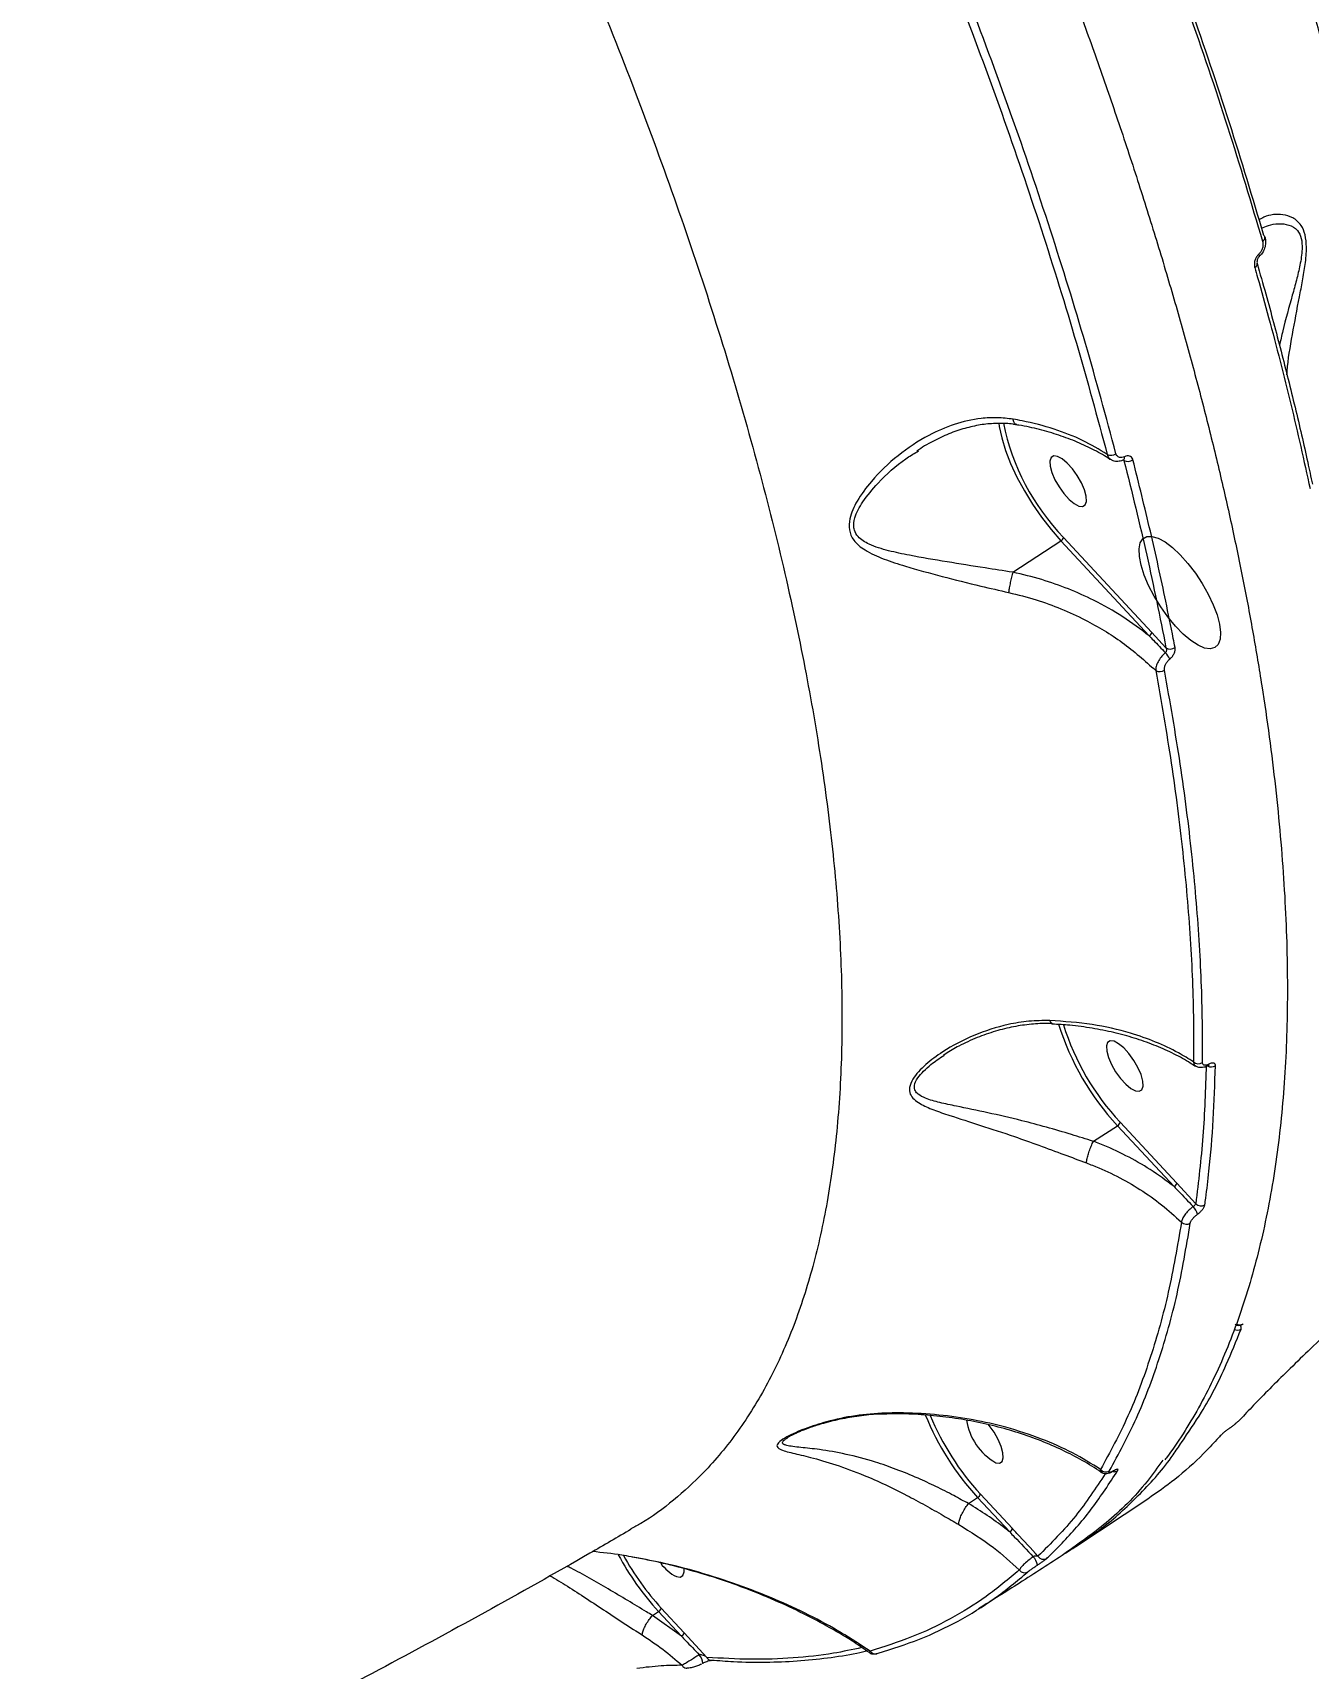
# Model space of a CAD drawing. Header units: millimetres. Extents: x -5517 to 6387, y -5295 to 6147.
# Drawn here: x 2996.7 to 3192, y 1238.2 to 1488.5 of the extents above; entities that cross this region are included whole.
import ezdxf

# ---------------------------------------------------------------- set-up
doc = ezdxf.new("R2010")
doc.units = ezdxf.units.MM
for name, color, linetype in [('DIKOM_ОБЪЕКТ', 7, 'Continuous'), ('DIKOM_РАЗМЕР_ЗОНА', 7, 'Continuous'), ('DIKOM_РАЗМЕР_ОБЪЕКТА', 7, 'Continuous')]:
    doc.layers.add(name, color=color, linetype=linetype)
doc.styles.add('style1', font='arial.ttf', dxfattribs={"width": 0.8})
doc.dimstyles.new('1-50', dxfattribs={"dimtxt": 300, "dimasz": 200, "dimexe": 100, "dimexo": 0, "dimgap": 100, "dimtad": 1, "dimtxsty": 'style1', "dimcen": 200, "dimclrd": 7, "dimclre": 7, "dimclrt": 7, "dimadec": 1, "dimazin": 2, "dimtfac": 1, "dimtmove": 0, "dimatfit": 2, "dimfxl": 0, "dimlwd": 25, "dimlwe": 18, "dimarcsym": 0})

# ---------------------------------------------------------------- blocks, each defined once
blk = doc.blocks.new('*D0')
at = {"layer": 'Defpoints', "color": 0, "transparency": 16777216}
for p in [(3079.07, 4135.26), (-4405.35, -2652.69), (-1397.56, -2652.69)]:
    blk.add_point(p, dxfattribs=at)
at = {"layer": 'DIKOM_РАЗМЕР_ОБЪЕКТА', "color": 7, "lineweight": 18, "transparency": 16777216}
for p, q in [((3079.07, 4135.26), (-4505.35, 4135.26)), ((-1397.56, -2652.69), (-4505.35, -2652.69))]:
    blk.add_line(p, q, dxfattribs=at)
at = {"layer": 'DIKOM_РАЗМЕР_ОБЪЕКТА', "color": 7, "lineweight": 25, "transparency": 16777216}
blk.add_line((-4405.35, 3935.26), (-4405.35, -2452.69), dxfattribs=at)
at = {"layer": 'DIKOM_РАЗМЕР_ОБЪЕКТА', "color": 7, "transparency": 16777216}
for points in [[(-4438.68, 3935.26), (-4372.02, 3935.26), (-4405.35, 4135.26)], [(-4438.68, -2452.69), (-4372.02, -2452.69), (-4405.35, -2652.69)]]:
    blk.add_solid(points, dxfattribs=at)
at = {"layer": 'DIKOM_РАЗМЕР_ОБЪЕКТА', "color": 7, "transparency": 16777216, "insert": (-4658.52, 741.29), "char_height": 300, "attachment_point": 5, "rotation": 90, "style": 'style1'}
blk.add_mtext('6800', dxfattribs=at)
blk = doc.blocks.new('*D2')
at = {"layer": 'Defpoints', "color": 0, "transparency": 16777216}
for p in [(4491.49, 3838.97), (-2445.56, 374.31), (4491.49, -4687.8)]:
    blk.add_point(p, dxfattribs=at)
at = {"layer": 'DIKOM_РАЗМЕР_ОБЪЕКТА', "color": 7, "lineweight": 18, "transparency": 16777216}
for p, q in [((4491.49, 3838.97), (4491.49, -4787.8)), ((-2445.56, 374.31), (-2445.56, -4787.8))]:
    blk.add_line(p, q, dxfattribs=at)
at = {"layer": 'DIKOM_РАЗМЕР_ОБЪЕКТА', "color": 7, "lineweight": 25, "transparency": 16777216}
blk.add_line((-2245.56, -4687.8), (4291.49, -4687.8), dxfattribs=at)
at = {"layer": 'DIKOM_РАЗМЕР_ОБЪЕКТА', "color": 7, "transparency": 16777216}
for points in [[(-2245.56, -4654.47), (-2245.56, -4721.14), (-2445.56, -4687.8)], [(4291.49, -4654.47), (4291.49, -4721.14), (4491.49, -4687.8)]]:
    blk.add_solid(points, dxfattribs=at)
at = {"layer": 'DIKOM_РАЗМЕР_ОБЪЕКТА', "color": 7, "transparency": 16777216, "insert": (1022.97, -4434.63), "char_height": 300, "attachment_point": 5, "style": 'style1'}
blk.add_mtext('6900', dxfattribs=at)
blk = doc.blocks.new('*D3')
at = {"layer": 'Defpoints', "color": 0, "transparency": 16777216}
for p in [(6386.85, 4728.17), (-4131.44, -152.69), (6386.85, -5195.35)]:
    blk.add_point(p, dxfattribs=at)
at = {"layer": 'DIKOM_РАЗМЕР_ЗОНА', "color": 7, "lineweight": 18, "transparency": 16777216}
for p, q in [((6386.85, 4728.17), (6386.85, -5295.35)), ((-4131.44, -152.69), (-4131.44, -5295.35))]:
    blk.add_line(p, q, dxfattribs=at)
at = {"layer": 'DIKOM_РАЗМЕР_ЗОНА', "color": 7, "lineweight": 25, "transparency": 16777216}
blk.add_line((-3931.44, -5195.35), (6186.85, -5195.35), dxfattribs=at)
at = {"layer": 'DIKOM_РАЗМЕР_ЗОНА', "color": 7, "transparency": 16777216}
for points in [[(-3931.44, -5162.02), (-3931.44, -5228.69), (-4131.44, -5195.35)], [(6186.85, -5162.02), (6186.85, -5228.69), (6386.85, -5195.35)]]:
    blk.add_solid(points, dxfattribs=at)
at = {"layer": 'DIKOM_РАЗМЕР_ЗОНА', "color": 7, "transparency": 16777216, "insert": (1127.71, -4942.18), "char_height": 300, "attachment_point": 5, "style": 'style1'}
blk.add_mtext('10500', dxfattribs=at)

msp = doc.modelspace()

# ---------------------------------------------------------------- linework, layer by layer
at = {"layer": 'DIKOM_ОБЪЕКТ', "color": 7, "linetype": 'Continuous', "lineweight": 15}
for p, q in [((3132.093, 1424.337), (3132.327, 1424.484)), ((3163.719, 1423.04), (3163.761, 1423.009)), ((3146.727, 1405.898), (3154.102, 1410.689)), ((3154.102, 1410.689), (3167.621, 1396.158)), ((3168.032, 1396.682), (3154.513, 1411.213)), ((3170.194, 1394.343), (3168.032, 1396.682)), ((3136.159, 1331.943), (3136.408, 1332.119)), ((3176.617, 1330.375), (3176.625, 1330.38)), ((3171.849, 1312.391), (3163.172, 1321.718)), ((3159.082, 1318.803), (3162.761, 1321.194)), ((3162.761, 1321.194), (3171.439, 1311.866)), ((3174.75, 1309.253), (3171.849, 1312.391)), ((3112.175, 1273.379), (3112.312, 1273.467)), ((3139.969, 1263.391), (3141.361, 1264.295)), ((3141.361, 1264.295), (3146.263, 1259.026)), ((3146.674, 1259.55), (3141.771, 1264.82)), ((3167.417, 1264.057), (3156.376, 1256.769)), ((3139.969, 1263.391), (3139.966, 1263.388)), ((3091.571, 1246.263), (3092.482, 1246.855)), ((3092.482, 1246.855), (3096.001, 1243.073)), ((3096.412, 1243.597), (3092.893, 1247.38)), ((3091.571, 1246.263), (3091.568, 1246.261)), ((3096.001, 1243.073), (3091.571, 1246.263)), ((3099.893, 1239.835), (3096.412, 1243.597)), ((3099.267, 1238.901), (3099.207, 1238.905))]:
    msp.add_line(p, q, dxfattribs=at)
at = {"layer": 'DIKOM_ОБЪЕКТ', "color": 7, "linetype": 'Continuous', "lineweight": 15, "flags": 128}
for points in [[(3184.395, 1454.563), (3184.432, 1454.484), (3184.46, 1454.411), (3184.478, 1454.347), (3184.486, 1454.291), (3184.484, 1454.244), (3184.472, 1454.208), (3184.454, 1454.185)], [(3144.604, 1428.707), (3144.674, 1428.2), (3145.046, 1426.447), (3145.63, 1424.545), (3146.413, 1422.535), (3147.379, 1420.46), (3148.507, 1418.366), (3149.771, 1416.298), (3151.146, 1414.3), (3152.6, 1412.417), (3154.102, 1410.689)], [(3156.86, 1416.018), (3157.437, 1415.952), (3157.834, 1416.199), (3158.019, 1416.739), (3157.977, 1417.528), (3157.712, 1418.503), (3157.244, 1419.584), (3156.613, 1420.684), (3155.869, 1421.714), (3155.072, 1422.59), (3154.287, 1423.241), (3153.577, 1423.615), (3153.001, 1423.682), (3152.604, 1423.435), (3152.419, 1422.895), (3152.461, 1422.105), (3152.726, 1421.131), (3153.193, 1420.05), (3153.824, 1418.949), (3154.569, 1417.92), (3155.366, 1417.043), (3156.151, 1416.392), (3156.86, 1416.018)], [(3166.254, 1410.365), (3166.655, 1411.004), (3167.26, 1411.345), (3168.048, 1411.376), (3168.99, 1411.097), (3170.052, 1410.518), (3171.195, 1409.658), (3172.379, 1408.551), (3173.56, 1407.235), (3174.696, 1405.758), (3175.745, 1404.173), (3176.671, 1402.538), (3177.438, 1400.913), (3178.021, 1399.354), (3178.397, 1397.92), (3178.553, 1396.661), (3178.483, 1395.624), (3178.19, 1394.845), (3177.685, 1394.353), (3176.985, 1394.166), (3176.116, 1394.29), (3175.11, 1394.722), (3174.002, 1395.444), (3172.834, 1396.432), (3171.646, 1397.649), (3170.482, 1399.052), (3169.385, 1400.59), (3168.392, 1402.207), (3167.542, 1403.845), (3166.864, 1405.444), (3166.382, 1406.947), (3166.115, 1408.3), (3166.072, 1409.453), (3166.254, 1410.365)], [(3165.519, 1326.523), (3166.096, 1326.457), (3166.493, 1326.703), (3166.678, 1327.243), (3166.636, 1328.033), (3166.37, 1329.008), (3165.903, 1330.089), (3165.272, 1331.189), (3164.527, 1332.219), (3163.731, 1333.095), (3162.945, 1333.746), (3162.236, 1334.12), (3161.659, 1334.187), (3161.263, 1333.94), (3161.078, 1333.4), (3161.119, 1332.61), (3161.385, 1331.636), (3161.852, 1330.554), (3162.483, 1329.454), (3163.228, 1328.425), (3164.025, 1327.548), (3164.81, 1326.897), (3165.519, 1326.523)], [(3182.004, 1290.88), (3181.962, 1290.814), (3181.943, 1290.799)], [(3144.119, 1269.624), (3144.695, 1269.558), (3145.092, 1269.805), (3145.277, 1270.345), (3145.235, 1271.134), (3144.97, 1272.109), (3144.503, 1273.19), (3143.871, 1274.29), (3143.127, 1275.32), (3143.022, 1275.447)], [(3162.069, 1268.295), (3162.101, 1268.317), (3162.145, 1268.361)], [(3095.24, 1252.185), (3095.817, 1252.118), (3096.213, 1252.365), (3096.398, 1252.905), (3096.4, 1253.363)], [(3125.925, 1240.385), (3125.984, 1240.405), (3126.141, 1240.483)], [(3096.75, 1238.169), (3096.777, 1238.167), (3096.812, 1238.166)]]:
    msp.add_lwpolyline(points, dxfattribs=at)
at = {"layer": 'DIKOM_ОБЪЕКТ', "color": 7, "linetype": 'Continuous', "lineweight": 15}
for centre, radius, start, end in [((3184.7, 1457.134), 0.646, 295.13325, 5.95604), ((3184.962, 1457.088), 0.397, 16.61668, 55.24226), ((3183.522, 1453.091), 0.64, 294.79144, 7.44817), ((3179.856, 1435.73), 35.261, 191.48237, 224.05079), ((3161.771, 1425.152), 1.355, 245.18507, 304.28769), ((3163.403, 1423.437), 0.453, 309.03419, 15.74677), ((3164.381, 1424.174), 1.32, 242.00653, 304.73496), ((3153.661, 1411.457), 0.886, 299.86833, 344.02916), ((3167.18, 1396.926), 0.886, 299.86833, 344.02916), ((3170.878, 1395.397), 1.256, 237.0104, 303.96528), ((3167.873, 1391.304), 3.178, 24.18781, 45.38192), ((3169.271, 1391.952), 1.271, 239.36792, 303.50651), ((3192.319, 1348.684), 40.365, 197.21819, 222.92372), ((3191.732, 1348.326), 39.034, 197.41472, 222.97267), ((3175.168, 1331.834), 1.158, 229.33842, 301.80236), ((3177.147, 1331.364), 1.17, 240.67788, 301.55545), ((3176.449, 1330.641), 0.316, 304.00124, 354.17404), ((3162.32, 1321.962), 0.886, 299.86783, 344.02966), ((3170.998, 1312.635), 0.886, 299.86783, 344.02966), ((3175.565, 1310.013), 1.115, 222.98638, 301.26871), ((3172.258, 1306.798), 2.911, 17.36854, 44.07843), ((3173.344, 1307.228), 1.115, 225.24095, 301.08379), ((3181.148, 1290.949), 1.045, 241.63137, 301.58834), ((3181.397, 1291.637), 1, 233.08161, 303.05726), ((3181.456, 1291.771), 1.046, 242.05814, 301.60094), ((3180.786, 1290.209), 0.921, 350.61306, 29.00557), ((3172.693, 1293.031), 42.515, 202.24672, 222.52528), ((3172.156, 1292.69), 41.231, 202.58329, 222.52844), ((3148.577, 1277.444), 9.002, 188.24628, 240.31138), ((3160.995, 1269.235), 1.036, 218.37036, 300.19808), ((3162.282, 1269.215), 0.968, 257.90416, 301.65028), ((3140.92, 1265.063), 0.886, 299.86783, 344.02966), ((3145.822, 1259.794), 0.886, 299.86783, 344.02966), ((3124.368, 1275.986), 43.189, 208.26882, 222.41449), ((3123.937, 1275.71), 42.028, 208.85912, 222.38235), ((3098.189, 1258.092), 6.603, 215.76807, 243.46754), ((3148.168, 1253.599), 2.363, 8.75512, 43.99385), ((3151.432, 1255.847), 0.994, 212.72238, 300.1228), ((3148.548, 1253.771), 0.988, 214.92384, 300.12047), ((3092.041, 1247.624), 0.886, 299.87093, 344.02814), ((3095.56, 1243.841), 0.886, 299.86953, 344.04411), ((3097.261, 1238.851), 2.006, 1.41047, 43.60626), ((3100.68, 1240.215), 0.874, 205.77268, 263.12784), ((3125.682, 1241.28), 0.927, 211.06456, 285.21068), ((3096.847, 1239.011), 0.847, 207.39229, 263.39438)]:
    msp.add_arc(centre, radius, start, end, dxfattribs=at)
for points, knots in [([(3207.508, 1377.251), (3207.823, 1381.043), (3208.455, 1388.63), (3208.478, 1400.99), (3207.821, 1414.146), (3206.385, 1428.162), (3204.176, 1442.987), (3201.239, 1458.303), (3197.601, 1474.042), (3193.305, 1490.134), (3188.281, 1506.841), (3182.516, 1524.129), (3176.012, 1541.953), (3168.911, 1559.923), (3161.253, 1577.977), (3153.085, 1596.048), (3144.279, 1614.426), (3134.837, 1633.061), (3124.779, 1651.892), (3114.32, 1670.517), (3103.506, 1688.876), (3092.387, 1706.919), (3080.791, 1724.93), (3068.737, 1742.842), (3056.26, 1760.592), (3043.621, 1777.805), (3030.87, 1794.434), (3018.052, 1810.448), (3004.972, 1826.093), (2991.667, 1841.297), (2978.177, 1856), (2965.737, 1868.897), (2954.374, 1880.179), (2947.539, 1886.617), (2944.118, 1889.839)], [0, 0, 0, 0, 0.0311784, 0.0623809, 0.0935594, 0.1256442, 0.1577551, 0.18984, 0.2210202, 0.2522243, 0.2834046, 0.3154897, 0.3476009, 0.3796861, 0.410889, 0.4421159, 0.4733188, 0.5054256, 0.5375585, 0.5696654, 0.6009196, 0.6321978, 0.6634522, 0.69561, 0.727794, 0.7599519, 0.7912842, 0.8226406, 0.8539728, 0.8862089, 0.9184711, 0.9507073, 0.9753305, 1, 1, 1, 1]), ([(3010.972, 1633.385), (3014.264, 1628.065), (3020.852, 1617.418), (3030.301, 1601.318), (3039.405, 1585.174), (3048.228, 1568.8), (3056.737, 1552.23), (3064.894, 1535.502), (3072.565, 1518.889), (3079.931, 1501.962), (3086.919, 1484.783), (3093.455, 1467.423), (3099.386, 1450.244), (3104.663, 1433.314), (3109.252, 1416.703), (3113.047, 1400.794), (3116.058, 1385.625), (3118.309, 1371.217), (3119.842, 1357.318), (3120.619, 1343.998), (3120.619, 1331.322), (3119.843, 1319.579), (3118.314, 1308.785), (3116.072, 1298.936), (3113.079, 1289.864), (3109.313, 1281.634), (3104.765, 1274.301), (3099.894, 1268.42), (3094.842, 1263.842), (3091.111, 1261.004), (3088.787, 1259.769), (3088.281, 1259.5)], [0, 0, 0, 0, 0.0324341, 0.0649069, 0.0973796, 0.1298136, 0.1635776, 0.1973855, 0.2311934, 0.2649572, 0.3016685, 0.3384079, 0.375119, 0.4129025, 0.4507169, 0.4885003, 0.5250901, 0.561708, 0.5982978, 0.635955, 0.6736433, 0.7113004, 0.7478034, 0.7843345, 0.8208375, 0.8584041, 0.8960014, 0.9335681, 0.9627258, 0.9918836, 1, 1, 1, 1]), ([(3105.583, 1605.826), (3106.558, 1603.987), (3109.303, 1598.814), (3113.671, 1590.305), (3118.688, 1580.319), (3123.545, 1570.375), (3128.235, 1560.499), (3132.754, 1550.697), (3137.107, 1540.965), (3141.294, 1531.298), (3145.317, 1521.693), (3149.178, 1512.148), (3152.877, 1502.661), (3156.416, 1493.228), (3159.794, 1483.846), (3163.012, 1474.518), (3166.06, 1465.267), (3168.927, 1456.132), (3171.6, 1447.145), (3174.076, 1438.317), (3176.359, 1429.643), (3178.45, 1421.12), (3180.348, 1412.743), (3182.056, 1404.51), (3183.573, 1396.42), (3184.899, 1388.471), (3186.036, 1380.659), (3186.981, 1372.984), (3187.734, 1365.459), (3188.292, 1358.115), (3188.65, 1350.98), (3188.808, 1344.068), (3188.767, 1337.376), (3188.527, 1330.902), (3188.089, 1324.642), (3187.452, 1318.596), (3186.615, 1312.76), (3185.58, 1307.135), (3184.344, 1301.718), (3182.907, 1296.509), (3181.271, 1291.516), (3179.441, 1286.753), (3177.421, 1282.244), (3175.223, 1277.991), (3172.824, 1274.032), (3171.09, 1271.402), (3170.103, 1270.165), (3170.035, 1270.08)], [0, 0, 0, 0, 0.0127319, 0.0358195, 0.0589588, 0.0820163, 0.1049597, 0.1278156, 0.15061, 0.1733689, 0.1961185, 0.2188821, 0.2416798, 0.2645376, 0.2874813, 0.310537, 0.3336861, 0.3568001, 0.3797853, 0.4026758, 0.4254976, 0.448277, 0.47104, 0.4938123, 0.5166117, 0.5394641, 0.5623954, 0.5854315, 0.6085847, 0.6317361, 0.6547777, 0.6777175, 0.700581, 0.7233939, 0.7461817, 0.7689699, 0.7917778, 0.8146273, 0.837543, 0.8605489, 0.883668, 0.9068045, 0.9298527, 0.9527721, 0.9755856, 0.9983163, 1, 1, 1, 1]), ([(3159.733, 1528.322), (3162.192, 1522.188), (3167.11, 1509.918), (3173.708, 1491.818), (3179.768, 1473.951), (3183.239, 1462.35), (3184.974, 1456.549)], [0, 0, 0, 0, 0.248595, 0.49719, 0.7485952, 1, 1, 1, 1]), ([(3185.189, 1457.414), (3183.477, 1463.137), (3180.055, 1474.581), (3174.044, 1492.333), (3167.448, 1510.456), (3162.487, 1522.835), (3160.007, 1529.024)], [0, 0, 0, 0, 0.2485952, 0.49719, 0.7485947, 1, 1, 1, 1]), ([(3162.534, 1424.032), (3161.023, 1429.629), (3158.001, 1440.822), (3152.574, 1458.253), (3146.55, 1476.09), (3141.957, 1488.319), (3139.66, 1494.433)], [0, 0, 0, 0, 0.2485965, 0.497193, 0.7485969, 1, 1, 1, 1]), ([(3138.381, 1494.162), (3140.647, 1488.129), (3145.181, 1476.064), (3151.18, 1458.327), (3156.626, 1440.864), (3159.677, 1429.569), (3161.202, 1423.922)], [0, 0, 0, 0, 0.2485974, 0.4971942, 0.7485973, 1, 1, 1, 1]), ([(3188.714, 1436.104), (3188.727, 1436.292), (3188.856, 1438.271), (3189.538, 1442.281), (3190.417, 1446.929), (3191.124, 1450.503), (3191.549, 1453.08), (3191.771, 1455.523), (3191.562, 1457.606), (3190.847, 1459.238), (3189.604, 1460.235), (3188.102, 1460.682), (3186.58, 1460.652), (3185.327, 1460.373), (3184.696, 1459.951), (3184.461, 1459.794)], [0, 0, 0, 0, 0.0148928, 0.1566358, 0.2983442, 0.3596437, 0.4208315, 0.4901314, 0.5456938, 0.6013098, 0.682943, 0.7669605, 0.8511811, 0.9447032, 1, 1, 1, 1]), ([(3184.842, 1458.549), (3185.177, 1458.696), (3185.977, 1459.046), (3187.419, 1459.276), (3188.981, 1459.141), (3190.273, 1458.458), (3190.98, 1457.079), (3191.104, 1455.193), (3190.747, 1452.953), (3190.175, 1450.579), (3189.25, 1447.217), (3188.282, 1443.854), (3187.736, 1441.35), (3187.575, 1440.61)], [0, 0, 0, 0, 0.0758429, 0.181108, 0.2860722, 0.3831646, 0.4466321, 0.5099145, 0.5917951, 0.667447, 0.7432665, 0.9241622, 1, 1, 1, 1]), ([(3185.329, 1457.198), (3185.351, 1457.135), (3185.468, 1456.798), (3185.473, 1456.135), (3185.268, 1455.292), (3184.911, 1454.612), (3184.57, 1454.322), (3184.438, 1454.209)], [0, 0, 0, 0, 0.0653138, 0.3468204, 0.6022137, 0.8454437, 1, 1, 1, 1]), ([(3184.395, 1454.563), (3184.276, 1454.44), (3184.041, 1454.196), (3183.81, 1453.689), (3183.699, 1453.13), (3183.731, 1452.73), (3183.785, 1452.532), (3183.791, 1452.51)], [0, 0, 0, 0, 0.2147626, 0.4259221, 0.6817005, 0.9641573, 1, 1, 1, 1]), ([(3184.454, 1454.184), (3184.452, 1454.183), (3184.432, 1454.168), (3184.382, 1454.114), (3184.309, 1454.019), (3184.232, 1453.88), (3184.162, 1453.688), (3184.122, 1453.453), (3184.132, 1453.261), (3184.155, 1453.193), (3184.162, 1453.174)], [0, 0, 0, 0, 0.0076529, 0.0801778, 0.1579819, 0.2686312, 0.4166494, 0.6232237, 0.8955319, 1, 1, 1, 1]), ([(3184.974, 1456.549), (3185.013, 1456.338), (3185.08, 1455.967), (3184.955, 1455.391), (3184.733, 1454.911), (3184.508, 1454.68), (3184.395, 1454.563)], [0, 0, 0, 0, 0.329198, 0.5797637, 0.78861, 1, 1, 1, 1]), ([(3183.791, 1452.51), (3183.936, 1451.997), (3184.663, 1449.436), (3186.6, 1442.405), (3189.406, 1431.543), (3191.314, 1422.97), (3192.268, 1418.68)], [0, 0, 0, 0, 0.0441423, 0.2207215, 0.6100167, 1, 1, 1, 1]), ([(3184.135, 1453.184), (3184.584, 1451.616), (3185.885, 1447.083), (3187.833, 1439.727), (3189.975, 1431.133), (3191.564, 1424.35), (3192.375, 1420.482), (3192.608, 1419.372)], [0, 0, 0, 0, 0.1348082, 0.3898055, 0.6441819, 0.8978454, 1, 1, 1, 1]), ([(3146.788, 1429.31), (3145.969, 1429.408), (3144.331, 1429.605), (3141.292, 1429.428), (3137.744, 1428.623), (3133.433, 1426.749), (3129.062, 1423.865), (3125.395, 1420.346), (3122.913, 1417.003), (3121.734, 1414.408), (3121.59, 1412.293), (3122.362, 1410.571), (3124.238, 1409.101), (3126.968, 1407.865), (3130.916, 1406.604), (3135.855, 1405.237), (3141.237, 1403.909), (3144.682, 1403.117), (3146.101, 1402.791)], [0, 0, 0, 0, 0.0404303, 0.0808816, 0.1509556, 0.2211464, 0.31392, 0.4066904, 0.4680968, 0.5184375, 0.5509382, 0.5857381, 0.6308297, 0.6892174, 0.7478297, 0.8412596, 0.9345783, 1, 1, 1, 1]), ([(3161.202, 1423.922), (3159.972, 1424.663), (3157.488, 1426.16), (3153.075, 1427.872), (3149.416, 1428.843), (3147.246, 1429.229), (3146.788, 1429.31)], [0, 0, 0, 0, 0.2991585, 0.6039872, 0.9163452, 1, 1, 1, 1]), ([(3147.349, 1428.498), (3147.285, 1428.507), (3147.111, 1428.529), (3146.933, 1428.82), (3146.829, 1429.126), (3146.796, 1429.276), (3146.788, 1429.31)], [0, 0, 0, 0, 0.2550758, 0.686045, 0.9282464, 1, 1, 1, 1]), ([(3147.351, 1428.435), (3147.16, 1428.473), (3146.254, 1428.658), (3144.576, 1428.702), (3142.307, 1428.561), (3139.951, 1428.099), (3137.529, 1427.335), (3135.069, 1426.235), (3133.225, 1425.248), (3132.251, 1424.553), (3132.06, 1424.416)], [0, 0, 0, 0, 0.0357734, 0.1694962, 0.3115264, 0.4612018, 0.618181, 0.7832314, 0.9573135, 1, 1, 1, 1]), ([(3161.673, 1423.107), (3161.651, 1423.124), (3160.914, 1423.658), (3159.238, 1424.575), (3156.648, 1425.827), (3153.831, 1426.89), (3150.835, 1427.744), (3148.658, 1428.26), (3147.455, 1428.426), (3147.34, 1428.442)], [0, 0, 0, 0, 0.0062489, 0.2012882, 0.3965057, 0.5915446, 0.7860547, 0.979683, 1, 1, 1, 1]), ([(3146.721, 1405.891), (3146.72, 1405.891), (3145.314, 1406.102), (3141.917, 1406.636), (3136.574, 1407.488), (3131.645, 1408.314), (3127.674, 1409.152), (3124.935, 1409.975), (3123.132, 1411.057), (3122.534, 1412.071), (3122.328, 1413.032), (3122.457, 1414.103), (3123.033, 1415.454), (3124.136, 1417.285), (3126.482, 1420.025), (3129.307, 1422.663), (3131.506, 1423.984), (3132.093, 1424.337)], [0, 0, 0, 0, 0.0000845, 0.0933781, 0.2251216, 0.3605199, 0.4414506, 0.5238046, 0.5833825, 0.6175171, 0.6276034, 0.669004, 0.7022315, 0.7364139, 0.8217727, 0.9524332, 1, 1, 1, 1]), ([(3161.202, 1423.922), (3161.215, 1423.876), (3161.284, 1423.625), (3161.433, 1423.327), (3161.661, 1423.21), (3161.721, 1423.18)], [0, 0, 0, 0, 0.1417665, 0.7734367, 1, 1, 1, 1]), ([(3163.684, 1423.094), (3163.645, 1423.072), (3163.378, 1422.92), (3162.838, 1422.821), (3162.181, 1422.868), (3161.861, 1423.083), (3161.738, 1423.165)], [0, 0, 0, 0, 0.0620657, 0.4331847, 0.784127, 1, 1, 1, 1]), ([(3163.838, 1423.559), (3163.701, 1423.507), (3163.425, 1423.401), (3163.041, 1423.437), (3162.735, 1423.617), (3162.587, 1423.85), (3162.542, 1424.004), (3162.534, 1424.032)], [0, 0, 0, 0, 0.2364015, 0.4729413, 0.7098727, 0.9468282, 1, 1, 1, 1]), ([(3163.77, 1423.116), (3163.773, 1423.116), (3163.78, 1423.116), (3163.734, 1423.111), (3163.69, 1423.085), (3163.685, 1423.082)], [0, 0, 0, 0, 0.3700625, 0.9273638, 1, 1, 1, 1]), ([(3163.761, 1423.009), (3164.971, 1418.131), (3167.393, 1408.364), (3169.26, 1399.02), (3170.194, 1394.343)], [0, 0, 0, 0, 0.4994497, 1, 1, 1, 1]), ([(3165.133, 1423.09), (3165.125, 1423.118), (3165.081, 1423.271), (3164.934, 1423.503), (3164.631, 1423.681), (3164.249, 1423.717), (3163.975, 1423.612), (3163.838, 1423.559)], [0, 0, 0, 0, 0.054605, 0.2913532, 0.5278433, 0.7639592, 1, 1, 1, 1]), ([(3171.58, 1394.355), (3171.489, 1394.827), (3171.035, 1397.188), (3169.847, 1403.069), (3167.865, 1412.122), (3166.044, 1419.432), (3165.133, 1423.09)], [0, 0, 0, 0, 0.0507666, 0.2538466, 0.6266953, 1, 1, 1, 1]), ([(3146.721, 1405.891), (3146.659, 1405.646), (3146.534, 1405.157), (3146.353, 1404.313), (3146.206, 1403.529), (3146.131, 1403.038), (3146.105, 1402.825), (3146.101, 1402.791)], [0, 0, 0, 0, 0.2440063, 0.4880054, 0.7320137, 0.9571104, 1, 1, 1, 1]), ([(3146.727, 1405.898), (3146.726, 1405.897), (3146.723, 1405.895), (3146.722, 1405.892), (3146.721, 1405.891), (3146.721, 1405.891)], [0, 0, 0, 0, 0.4983241, 0.9097483, 1, 1, 1, 1]), ([(3167.621, 1396.158), (3166.298, 1397.154), (3163.634, 1399.161), (3159.435, 1401.514), (3155.266, 1403.383), (3151.131, 1404.856), (3148.223, 1405.544), (3146.727, 1405.898)], [0, 0, 0, 0, 0.2198955, 0.4427739, 0.6236735, 0.8062582, 1, 1, 1, 1]), ([(3146.101, 1402.791), (3147.516, 1402.441), (3150.25, 1401.766), (3154.155, 1400.333), (3158.643, 1398.267), (3163.694, 1395.256), (3166.966, 1392.337), (3168.623, 1390.858)], [0, 0, 0, 0, 0.1647908, 0.3184408, 0.4735179, 0.7333074, 1, 1, 1, 1]), ([(3167.621, 1396.158), (3167.835, 1395.938), (3168.669, 1395.081), (3169.493, 1394.212), (3170.105, 1393.566)], [0, 0, 0, 0, 0.2563716, 1, 1, 1, 1]), ([(3170.194, 1394.343), (3170.219, 1394.275), (3170.269, 1394.141), (3170.276, 1393.924), (3170.232, 1393.739), (3170.167, 1393.63), (3170.124, 1393.583), (3170.11, 1393.571), (3170.105, 1393.566)], [0, 0, 0, 0, 0.2725456, 0.5325639, 0.7667453, 0.9318709, 0.9740927, 1, 1, 1, 1]), ([(3170.772, 1392.606), (3170.788, 1392.619), (3170.933, 1392.735), (3171.192, 1393.009), (3171.46, 1393.462), (3171.613, 1393.942), (3171.591, 1394.217), (3171.58, 1394.355)], [0, 0, 0, 0, 0.0299143, 0.2617776, 0.5039319, 0.752018, 1, 1, 1, 1]), ([(3170.105, 1393.566), (3170.076, 1393.542), (3169.84, 1393.348), (3169.412, 1392.908), (3168.942, 1392.202), (3168.639, 1391.469), (3168.629, 1391.061), (3168.623, 1390.858)], [0, 0, 0, 0, 0.0333333, 0.2664318, 0.5082647, 0.7552734, 1, 1, 1, 1]), ([(3169.973, 1390.892), (3169.963, 1391.026), (3169.943, 1391.295), (3170.093, 1391.765), (3170.357, 1392.207), (3170.611, 1392.476), (3170.754, 1392.591), (3170.772, 1392.606)], [0, 0, 0, 0, 0.247868, 0.4958939, 0.7364593, 0.9670419, 1, 1, 1, 1]), ([(3168.623, 1390.858), (3169.46, 1386.091), (3171.132, 1376.556), (3172.865, 1362.875), (3174.006, 1349.697), (3174.446, 1339.108), (3174.422, 1333.023), (3174.413, 1330.955)], [0, 0, 0, 0, 0.2203113, 0.4406222, 0.6630838, 0.8855459, 1, 1, 1, 1]), ([(3175.778, 1330.85), (3175.786, 1332.922), (3175.81, 1338.983), (3175.375, 1349.512), (3174.244, 1362.669), (3172.511, 1376.418), (3170.819, 1386.067), (3169.973, 1390.892)], [0, 0, 0, 0, 0.1144554, 0.3347654, 0.5550757, 0.7775383, 1, 1, 1, 1]), ([(3152.415, 1337.294), (3151.338, 1337.282), (3149.184, 1337.259), (3145.247, 1336.593), (3140.708, 1335.147), (3136.495, 1332.921), (3133.76, 1330.899), (3132.273, 1329.458), (3131.335, 1328.26), (3130.83, 1327.057), (3130.966, 1326.015), (3131.581, 1325.221), (3132.748, 1324.412), (3134.571, 1323.606), (3137.643, 1322.571), (3141.723, 1321.273), (3146.39, 1319.753), (3150.718, 1318.218), (3154.448, 1316.84), (3156.865, 1315.928), (3158.005, 1315.498)], [0, 0, 0, 0, 0.0519291, 0.1038892, 0.1951549, 0.286404, 0.3437016, 0.373134, 0.4024721, 0.4366825, 0.467111, 0.4969762, 0.5269685, 0.5808913, 0.6349548, 0.7265878, 0.8181321, 0.8810556, 0.9438903, 1, 1, 1, 1]), ([(3152.8, 1336.788), (3152.6, 1336.803), (3151.517, 1336.882), (3149.524, 1336.746), (3146.806, 1336.373), (3144.029, 1335.681), (3141.215, 1334.696), (3138.671, 1333.506), (3136.961, 1332.563), (3136.249, 1332.049), (3136.139, 1331.97)], [0, 0, 0, 0, 0.032969, 0.178106, 0.3316445, 0.4932869, 0.6619912, 0.8384785, 0.9752038, 1, 1, 1, 1]), ([(3174.413, 1330.955), (3173.652, 1331.43), (3171.851, 1332.553), (3168.639, 1334.054), (3164.277, 1335.582), (3158.905, 1336.835), (3154.597, 1337.14), (3152.415, 1337.294)], [0, 0, 0, 0, 0.130165, 0.3081354, 0.4882737, 0.7408513, 1, 1, 1, 1]), ([(3152.415, 1337.294), (3152.421, 1337.277), (3152.485, 1337.104), (3152.606, 1336.875), (3152.737, 1336.855), (3152.791, 1336.848)], [0, 0, 0, 0, 0.061425, 0.6161271, 1, 1, 1, 1]), ([(3174.697, 1330.256), (3174.352, 1330.49), (3173.247, 1331.242), (3171.125, 1332.351), (3168.36, 1333.577), (3165.374, 1334.62), (3162.214, 1335.481), (3158.906, 1336.135), (3155.758, 1336.57), (3153.68, 1336.687), (3152.781, 1336.737)], [0, 0, 0, 0, 0.0624188, 0.1998263, 0.3381961, 0.4773017, 0.6167483, 0.7559413, 0.8943442, 1, 1, 1, 1]), ([(3159.077, 1318.799), (3159.077, 1318.799), (3157.962, 1319.147), (3155.562, 1319.909), (3151.872, 1320.982), (3147.548, 1322.137), (3142.849, 1323.202), (3138.698, 1324.054), (3135.528, 1324.71), (3133.541, 1325.278), (3132.326, 1325.888), (3131.729, 1326.538), (3131.577, 1327.361), (3132.1, 1328.458), (3133.058, 1329.557), (3134.369, 1330.748), (3135.489, 1331.495), (3136.159, 1331.943)], [0, 0, 0, 0, 0.0000464, 0.0813767, 0.173828, 0.2664011, 0.4014759, 0.5366574, 0.6145282, 0.6921695, 0.7435551, 0.773822, 0.8135882, 0.8585595, 0.8989569, 0.9395406, 1, 1, 1, 1]), ([(3174.413, 1330.955), (3174.422, 1330.898), (3174.459, 1330.67), (3174.555, 1330.432), (3174.723, 1330.36), (3174.752, 1330.347)], [0, 0, 0, 0, 0.2159538, 0.8683822, 1, 1, 1, 1]), ([(3176.36, 1330.509), (3176.236, 1326.816), (3175.986, 1319.421), (3175.162, 1312.645), (3174.75, 1309.253)], [0, 0, 0, 0, 0.499449, 1, 1, 1, 1]), ([(3176.614, 1330.379), (3176.585, 1330.362), (3176.323, 1330.207), (3175.856, 1330.075), (3175.235, 1330.066), (3174.914, 1330.243), (3174.774, 1330.321)], [0, 0, 0, 0, 0.0494401, 0.4416133, 0.756809, 1, 1, 1, 1]), ([(3176.763, 1330.609), (3176.638, 1330.552), (3176.389, 1330.439), (3176.081, 1330.421), (3175.865, 1330.521), (3175.783, 1330.69), (3175.779, 1330.818), (3175.778, 1330.85)], [0, 0, 0, 0, 0.2263445, 0.452724, 0.6823775, 0.9207896, 1, 1, 1, 1]), ([(3176.144, 1309.06), (3176.19, 1309.4), (3176.421, 1311.1), (3176.921, 1315.375), (3177.494, 1322.055), (3177.671, 1327.595), (3177.759, 1330.367)], [0, 0, 0, 0, 0.0507678, 0.2538537, 0.6266988, 1, 1, 1, 1]), ([(3176.76, 1330.434), (3176.757, 1330.434), (3176.751, 1330.433), (3176.658, 1330.398), (3176.562, 1330.346), (3176.5, 1330.305), (3176.487, 1330.296)], [0, 0, 0, 0, 0.2752161, 0.578365, 0.9094408, 1, 1, 1, 1]), ([(3177.759, 1330.367), (3177.759, 1330.4), (3177.755, 1330.529), (3177.672, 1330.699), (3177.452, 1330.8), (3177.141, 1330.782), (3176.889, 1330.667), (3176.763, 1330.609)], [0, 0, 0, 0, 0.0795958, 0.3194885, 0.5497943, 0.7748534, 1, 1, 1, 1]), ([(3230.213, 1319.215), (3228.56, 1317.981), (3225.254, 1315.514), (3220.387, 1311.686), (3215.753, 1307.918), (3211.393, 1304.265), (3207.122, 1300.587), (3202.993, 1296.935), (3199.05, 1293.363), (3195.338, 1289.92), (3191.917, 1286.674), (3188.78, 1283.633), (3186.986, 1281.841), (3186.091, 1280.947)], [0, 0, 0, 0, 0.1021845, 0.2043677, 0.2924915, 0.3808924, 0.4690135, 0.5574044, 0.6460775, 0.7344673, 0.822883, 0.9115813, 1, 1, 1, 1]), ([(3158.005, 1315.498), (3158.007, 1315.522), (3158.015, 1315.632), (3158.059, 1315.941), (3158.195, 1316.521), (3158.441, 1317.3), (3158.748, 1318.106), (3158.967, 1318.568), (3159.077, 1318.799)], [0, 0, 0, 0, 0.0350171, 0.1552431, 0.3664285, 0.5776207, 0.7887998, 1, 1, 1, 1]), ([(3159.082, 1318.803), (3159.08, 1318.803), (3159.079, 1318.801), (3159.078, 1318.799), (3159.077, 1318.799)], [0, 0, 0, 0, 0.6808092, 1, 1, 1, 1]), ([(3171.439, 1311.866), (3170.243, 1312.76), (3167.924, 1314.493), (3164.085, 1316.663), (3161.117, 1318.025), (3159.41, 1318.678), (3159.082, 1318.803)], [0, 0, 0, 0, 0.3208316, 0.6223489, 0.9272298, 1, 1, 1, 1]), ([(3158.005, 1315.498), (3158.317, 1315.379), (3159.912, 1314.772), (3162.714, 1313.501), (3166.259, 1311.475), (3169.599, 1309.139), (3171.568, 1307.341), (3172.559, 1306.436)], [0, 0, 0, 0, 0.0563927, 0.2882899, 0.5227687, 0.7600061, 1, 1, 1, 1]), ([(3171.439, 1311.866), (3171.653, 1311.647), (3172.632, 1310.642), (3173.596, 1309.621), (3174.349, 1308.823)], [0, 0, 0, 0, 0.2185599, 1, 1, 1, 1]), ([(3174.75, 1309.253), (3174.738, 1309.224), (3174.716, 1309.168), (3174.628, 1309.059), (3174.512, 1308.946), (3174.413, 1308.867), (3174.358, 1308.829), (3174.349, 1308.823)], [0, 0, 0, 0, 0.2385418, 0.4770376, 0.7149759, 0.9522367, 1, 1, 1, 1]), ([(3175.036, 1307.667), (3175.063, 1307.687), (3175.222, 1307.804), (3175.509, 1308.053), (3175.833, 1308.418), (3176.069, 1308.776), (3176.119, 1308.965), (3176.144, 1309.06)], [0, 0, 0, 0, 0.0479054, 0.2856315, 0.523622, 0.7617725, 1, 1, 1, 1]), ([(3174.349, 1308.823), (3174.305, 1308.789), (3174.044, 1308.587), (3173.577, 1308.157), (3173.052, 1307.532), (3172.673, 1306.918), (3172.597, 1306.597), (3172.559, 1306.436)], [0, 0, 0, 0, 0.0485428, 0.2867369, 0.5247096, 0.7622817, 1, 1, 1, 1]), ([(3173.92, 1306.273), (3173.946, 1306.367), (3173.997, 1306.555), (3174.235, 1306.913), (3174.561, 1307.278), (3174.849, 1307.529), (3175.009, 1307.647), (3175.036, 1307.667)], [0, 0, 0, 0, 0.2378203, 0.475532, 0.7135115, 0.9515063, 1, 1, 1, 1]), ([(3172.559, 1306.436), (3171.942, 1302.808), (3170.707, 1295.551), (3167.926, 1285.703), (3164.517, 1276.575), (3161.627, 1271.253), (3160.182, 1268.591)], [0, 0, 0, 0, 0.2485944, 0.4971906, 0.7485948, 1, 1, 1, 1]), ([(3161.516, 1268.339), (3162.949, 1270.976), (3165.815, 1276.249), (3169.23, 1285.348), (3172.041, 1295.241), (3173.294, 1302.596), (3173.92, 1306.273)], [0, 0, 0, 0, 0.2485954, 0.4971904, 0.7485949, 1, 1, 1, 1]), ([(3172.563, 1272.731), (3173.61, 1274.239), (3176.138, 1277.882), (3179.135, 1283.734), (3180.954, 1288.229), (3181.695, 1290.059)], [0, 0, 0, 0, 0.2952294, 0.7130129, 1, 1, 1, 1]), ([(3186.091, 1280.947), (3185.228, 1280.072), (3183.489, 1278.31), (3182.203, 1276.933), (3181.556, 1276.24)], [0, 0, 0, 0, 0.4964941, 1, 1, 1, 1]), ([(3127.25, 1277.22), (3125.698, 1277.118), (3122.594, 1276.913), (3118.468, 1276.003), (3115.429, 1275.036), (3113.43, 1274.222), (3112.021, 1273.537), (3110.917, 1272.822), (3110.466, 1272.145), (3111.112, 1271.593), (3112.936, 1271.095), (3115.888, 1270.439), (3119.533, 1269.379), (3123.457, 1267.951), (3127.155, 1266.314), (3130.3, 1264.758), (3133.307, 1263.132), (3136.001, 1261.601), (3137.684, 1260.624), (3138.466, 1260.17)], [0, 0, 0, 0, 0.076075, 0.1521363, 0.2132065, 0.2445022, 0.2757142, 0.3130137, 0.3506349, 0.4012614, 0.4758025, 0.5507647, 0.6417668, 0.7326391, 0.793831, 0.8549388, 0.9055429, 0.9561033, 1, 1, 1, 1]), ([(3127.419, 1277.07), (3127.13, 1277.071), (3125.833, 1277.079), (3123.555, 1276.842), (3120.609, 1276.371), (3118.026, 1275.74), (3115.924, 1275.083), (3114.411, 1274.512), (3113.308, 1274.028), (3112.551, 1273.641), (3112.282, 1273.47), (3112.164, 1273.395)], [0, 0, 0, 0, 0.0480691, 0.2159524, 0.3879566, 0.5630007, 0.6865613, 0.7909978, 0.8767785, 0.9460166, 1, 1, 1, 1]), ([(3160.182, 1268.591), (3158.782, 1269.459), (3155.981, 1271.194), (3151.098, 1273.348), (3145.996, 1275.036), (3140.721, 1276.242), (3135.475, 1276.987), (3130.941, 1277.271), (3128.165, 1277.233), (3127.25, 1277.22)], [0, 0, 0, 0, 0.1619205, 0.3238383, 0.493632, 0.6385898, 0.7839148, 0.9287396, 1, 1, 1, 1]), ([(3127.25, 1277.22), (3127.261, 1277.205), (3127.32, 1277.118), (3127.382, 1277.113), (3127.433, 1277.109)], [0, 0, 0, 0, 0.1781593, 1, 1, 1, 1]), ([(3160.34, 1268.098), (3160.301, 1268.128), (3159.398, 1268.797), (3157.41, 1269.965), (3154.375, 1271.572), (3151.111, 1272.983), (3147.673, 1274.207), (3144.074, 1275.231), (3140.353, 1276.046), (3136.561, 1276.644), (3132.747, 1276.996), (3129.706, 1277.139), (3127.928, 1277.083), (3127.433, 1277.068)], [0, 0, 0, 0, 0.0050451, 0.1143088, 0.2233074, 0.3319551, 0.4401777, 0.547898, 0.6549717, 0.7603503, 0.862669, 0.9618028, 1, 1, 1, 1]), ([(3180.004, 1274.961), (3179.971, 1274.937), (3179.821, 1274.832), (3179.523, 1274.612), (3179.123, 1274.296), (3178.74, 1273.968), (3178.586, 1273.809), (3178.507, 1273.727)], [0, 0, 0, 0, 0.0490636, 0.2178921, 0.4266674, 0.7022457, 1, 1, 1, 1]), ([(3181.556, 1276.24), (3181.464, 1276.147), (3181.284, 1275.964), (3180.872, 1275.614), (3180.429, 1275.265), (3180.142, 1275.06), (3180.004, 1274.961)], [0, 0, 0, 0, 0.2974696, 0.5890311, 0.8028433, 1, 1, 1, 1]), ([(3139.966, 1263.388), (3139.966, 1263.388), (3139.212, 1263.734), (3137.587, 1264.698), (3134.968, 1265.982), (3132.008, 1267.375), (3128.881, 1268.647), (3125.149, 1269.939), (3121.131, 1270.979), (3117.339, 1271.647), (3114.192, 1271.956), (3112.417, 1272.158), (3111.649, 1272.406), (3111.415, 1272.639), (3111.566, 1272.918), (3111.84, 1273.179), (3112.039, 1273.298), (3112.175, 1273.379)], [0, 0, 0, 0, 0.0000194, 0.0614352, 0.1337797, 0.2061955, 0.2953614, 0.3846428, 0.5180054, 0.6515265, 0.7589072, 0.8655894, 0.8998962, 0.9340744, 0.9750878, 0.9830859, 1, 1, 1, 1]), ([(3154.802, 1255.787), (3156.801, 1257.087), (3160.887, 1259.744), (3166.334, 1264.847), (3170.265, 1269.194), (3172.147, 1272.09), (3172.563, 1272.731)], [0, 0, 0, 0, 0.2953793, 0.6038344, 0.9122884, 1, 1, 1, 1]), ([(3178.507, 1273.727), (3178.339, 1273.54), (3177.503, 1272.606), (3175.259, 1270.276), (3171.806, 1267.122), (3168.808, 1265.04), (3167.409, 1264.069)], [0, 0, 0, 0, 0.0500012, 0.2500135, 0.650091, 1, 1, 1, 1]), ([(3169.704, 1270.027), (3168.915, 1268.92), (3166.327, 1265.291), (3161.383, 1260.424), (3156.851, 1257.25), (3154.705, 1255.747)], [0, 0, 0, 0, 0.1876504, 0.6154031, 1, 1, 1, 1]), ([(3160.896, 1267.927), (3159.437, 1265.719), (3156.343, 1261.037), (3152.583, 1257.29), (3150.596, 1255.31)], [0, 0, 0, 0, 0.4714946, 1, 1, 1, 1]), ([(3151.931, 1254.987), (3152.111, 1255.156), (3153.01, 1256), (3155.424, 1258.435), (3158.986, 1262.57), (3161.521, 1266.449), (3162.79, 1268.391)], [0, 0, 0, 0, 0.0441436, 0.2207212, 0.6100172, 1, 1, 1, 1]), ([(3160.182, 1268.591), (3160.177, 1268.5), (3160.164, 1268.283), (3160.281, 1268.172), (3160.349, 1268.108)], [0, 0, 0, 0, 0.4237763, 1, 1, 1, 1]), ([(3162.071, 1268.296), (3162.067, 1268.294), (3161.884, 1268.18), (3161.585, 1268.038), (3161.189, 1267.907), (3160.78, 1267.911), (3160.484, 1267.986), (3160.37, 1268.091), (3160.351, 1268.108)], [0, 0, 0, 0, 0.0065455, 0.3146576, 0.5787588, 0.7787927, 0.9640333, 1, 1, 1, 1]), ([(3162.145, 1268.361), (3162.039, 1268.303), (3161.827, 1268.186), (3161.606, 1268.11), (3161.47, 1268.113), (3161.444, 1268.196), (3161.495, 1268.298), (3161.516, 1268.339)], [0, 0, 0, 0, 0.1920708, 0.3835744, 0.5902132, 0.8340838, 1, 1, 1, 1]), ([(3162.338, 1268.432), (3162.338, 1268.432), (3162.348, 1268.435), (3162.31, 1268.422), (3162.227, 1268.384), (3162.123, 1268.325), (3162.069, 1268.294)], [0, 0, 0, 0, 0.022004, 0.290081, 0.6321071, 1, 1, 1, 1]), ([(3162.79, 1268.391), (3162.812, 1268.432), (3162.867, 1268.536), (3162.84, 1268.619), (3162.698, 1268.62), (3162.47, 1268.541), (3162.253, 1268.421), (3162.145, 1268.361)], [0, 0, 0, 0, 0.1655491, 0.4120692, 0.6200712, 0.8097101, 1, 1, 1, 1]), ([(3138.466, 1260.17), (3138.465, 1260.19), (3138.459, 1260.323), (3138.509, 1260.665), (3138.713, 1261.287), (3139.057, 1262.019), (3139.492, 1262.765), (3139.808, 1263.18), (3139.966, 1263.388)], [0, 0, 0, 0, 0.0319375, 0.2048593, 0.4036415, 0.6024216, 0.8012074, 1, 1, 1, 1]), ([(3146.263, 1259.026), (3146.024, 1259.218), (3144.059, 1260.801), (3141.882, 1262.18), (3139.969, 1263.391)], [0, 0, 0, 0, 0.121424, 1, 1, 1, 1]), ([(3088.312, 1259.446), (3086.211, 1258.221), (3078.779, 1253.887), (3065.91, 1246.667), (3049.678, 1237.871), (3033.328, 1229.372), (3016.873, 1221.163), (3000.314, 1213.248), (2983.659, 1205.629), (2966.91, 1198.309), (2950.074, 1191.288), (2933.156, 1184.57), (2916.159, 1178.154), (2899.09, 1172.044), (2881.952, 1166.24), (2864.752, 1160.745), (2847.493, 1155.558), (2830.181, 1150.682), (2812.821, 1146.117), (2795.417, 1141.864), (2777.975, 1137.925), (2760.499, 1134.299), (2742.994, 1130.989), (2725.466, 1127.991), (2707.918, 1125.321), (2692.553, 1123.218), (2683.028, 1122.136), (2679.367, 1121.72)], [0, 0, 0, 0, 0.0165874, 0.0586667, 0.1007239, 0.1427436, 0.1847251, 0.2266672, 0.2685691, 0.3104303, 0.3522497, 0.3940271, 0.4357615, 0.4774528, 0.5191001, 0.5607035, 0.6022627, 0.6437776, 0.6852476, 0.7266731, 0.7680544, 0.8093911, 0.850684, 0.8919334, 0.9331395, 0.9743031, 1, 1, 1, 1]), ([(3138.466, 1260.17), (3140.285, 1259.04), (3143.638, 1256.959), (3146.451, 1254.383), (3147.738, 1253.205)], [0, 0, 0, 0, 0.5425542, 1, 1, 1, 1]), ([(3146.263, 1259.026), (3146.499, 1258.783), (3147.713, 1257.533), (3148.906, 1256.263), (3149.868, 1255.24)], [0, 0, 0, 0, 0.1941295, 1, 1, 1, 1]), ([(3150.596, 1255.31), (3149.518, 1256.477), (3148.211, 1257.893), (3146.903, 1259.303), (3146.674, 1259.55)], [0, 0, 0, 0, 0.8242755, 1, 1, 1, 1]), ([(3088.313, 1255.204), (3087.829, 1255.301), (3085.928, 1255.681), (3083.912, 1255.873), (3082.409, 1256.016)], [0, 0, 0, 0, 0.2541643, 1, 1, 1, 1]), ([(3124.887, 1240.801), (3123.437, 1241.752), (3120.466, 1243.701), (3115.561, 1246.346), (3110.265, 1248.806), (3104.64, 1251.006), (3098.827, 1252.862), (3093.394, 1254.295), (3089.843, 1254.93), (3088.313, 1255.204)], [0, 0, 0, 0, 0.1433305, 0.2937678, 0.4442033, 0.59717, 0.7501238, 0.8922964, 1, 1, 1, 1]), ([(3124.826, 1240.515), (3123.921, 1241.14), (3121.831, 1242.582), (3118.262, 1244.671), (3114.156, 1246.818), (3109.766, 1248.826), (3105.165, 1250.669), (3100.43, 1252.292), (3095.659, 1253.647), (3091.686, 1254.605), (3089.256, 1255.023), (3088.461, 1255.16)], [0, 0, 0, 0, 0.0917951, 0.2119249, 0.3341742, 0.458563, 0.5851006, 0.7094495, 0.8291345, 0.9441398, 1, 1, 1, 1]), ([(3154.733, 1255.704), (3152.411, 1254.193), (3148.027, 1251.341), (3143.593, 1248.58), (3141.508, 1247.281)], [0, 0, 0, 0, 0.5297749, 1, 1, 1, 1]), ([(3149.868, 1255.24), (3149.649, 1255.08), (3149.181, 1254.736), (3148.524, 1254.159), (3147.984, 1253.6), (3147.82, 1253.336), (3147.738, 1253.205)], [0, 0, 0, 0, 0.2241095, 0.4807191, 0.7415132, 1, 1, 1, 1]), ([(3149.044, 1252.916), (3149.114, 1252.974), (3149.253, 1253.091), (3149.631, 1253.368), (3150.068, 1253.672), (3150.365, 1253.868), (3150.503, 1253.958)], [0, 0, 0, 0, 0.2632515, 0.5266446, 0.7813206, 1, 1, 1, 1]), ([(3150.596, 1255.31), (3150.544, 1255.323), (3150.443, 1255.348), (3150.248, 1255.345), (3150.06, 1255.312), (3149.932, 1255.269), (3149.879, 1255.245), (3149.868, 1255.24)], [0, 0, 0, 0, 0.2945656, 0.5738496, 0.8143987, 0.9603271, 1, 1, 1, 1]), ([(3150.503, 1253.958), (3150.64, 1254.048), (3150.933, 1254.241), (3151.361, 1254.54), (3151.73, 1254.813), (3151.864, 1254.929), (3151.931, 1254.987)], [0, 0, 0, 0, 0.2213911, 0.4744137, 0.7373165, 1, 1, 1, 1]), ([(3075.879, 1252.332), (3076.315, 1252.081), (3077.594, 1251.343), (3079.988, 1249.806), (3082.919, 1247.893), (3085.977, 1245.864), (3088.344, 1244.311), (3089.669, 1243.464), (3089.991, 1243.259)], [0, 0, 0, 0, 0.1050758, 0.3082131, 0.5170221, 0.7208757, 0.9322892, 1, 1, 1, 1]), ([(3091.568, 1246.261), (3091.568, 1246.261), (3091.256, 1246.437), (3090.035, 1247.186), (3087.745, 1248.544), (3084.804, 1250.309), (3081.902, 1251.97), (3079.768, 1253.164), (3078.682, 1253.683), (3078.463, 1253.787)], [0, 0, 0, 0, 0.0000356, 0.0697599, 0.2831376, 0.5047417, 0.7213069, 0.9438728, 1, 1, 1, 1]), ([(3147.738, 1253.205), (3146.074, 1251.814), (3142.745, 1249.031), (3137.207, 1245.653), (3131.308, 1242.814), (3127.028, 1241.472), (3124.887, 1240.801)], [0, 0, 0, 0, 0.2490969, 0.4981942, 0.7490971, 1, 1, 1, 1]), ([(3126.141, 1240.483), (3128.271, 1241.15), (3132.531, 1242.484), (3138.434, 1245.316), (3144.002, 1248.703), (3147.364, 1251.512), (3149.044, 1252.916)], [0, 0, 0, 0, 0.2490975, 0.4981936, 0.7490973, 1, 1, 1, 1]), ([(3089.991, 1243.259), (3089.993, 1243.284), (3090.003, 1243.382), (3090.061, 1243.671), (3090.246, 1244.202), (3090.608, 1244.923), (3091.067, 1245.654), (3091.401, 1246.059), (3091.568, 1246.261)], [0, 0, 0, 0, 0.0343177, 0.1365046, 0.3523792, 0.5682556, 0.7841267, 1, 1, 1, 1]), ([(3089.991, 1243.259), (3091.066, 1242.547), (3093.225, 1241.117), (3095.136, 1239.456), (3096.095, 1238.621)], [0, 0, 0, 0, 0.4978781, 1, 1, 1, 1]), ([(3096.001, 1243.073), (3096.215, 1242.853), (3097.126, 1241.915), (3098.026, 1240.963), (3098.714, 1240.235)], [0, 0, 0, 0, 0.2343164, 1, 1, 1, 1]), ([(3098.714, 1240.235), (3098.486, 1240.087), (3098.025, 1239.789), (3097.278, 1239.321), (3096.57, 1238.887), (3096.253, 1238.71), (3096.095, 1238.621)], [0, 0, 0, 0, 0.2146766, 0.4347758, 0.7188179, 1, 1, 1, 1]), ([(3099.893, 1239.835), (3099.782, 1239.909), (3099.575, 1240.046), (3099.252, 1240.183), (3098.996, 1240.247), (3098.84, 1240.255), (3098.762, 1240.247), (3098.729, 1240.239), (3098.714, 1240.235)], [0, 0, 0, 0, 0.3482109, 0.6491507, 0.8444662, 0.934142, 0.9695339, 1, 1, 1, 1]), ([(3100.593, 1239.346), (3100.594, 1239.346), (3100.612, 1239.342), (3100.542, 1239.348), (3100.38, 1239.324), (3100.076, 1239.251), (3099.728, 1239.124), (3099.449, 1239.001), (3099.314, 1238.925), (3099.268, 1238.899)], [0, 0, 0, 0, 0.0074461, 0.148206, 0.3355102, 0.5785926, 0.7752033, 0.923801, 1, 1, 1, 1]), ([(3123.612, 1241.333), (3122.175, 1241.018), (3118.793, 1240.276), (3113.123, 1239.687), (3106.685, 1239.438), (3102.157, 1239.703), (3099.893, 1239.835)], [0, 0, 0, 0, 0.1970683, 0.4637339, 0.7318678, 1, 1, 1, 1]), ([(3124.582, 1240.846), (3124.015, 1240.71), (3122.001, 1240.224), (3118.382, 1239.676), (3113.736, 1239.196), (3108.935, 1239.02), (3104.556, 1239.067), (3101.717, 1239.291), (3100.577, 1239.38)], [0, 0, 0, 0, 0.0774766, 0.2755299, 0.4731759, 0.6702347, 0.8675588, 1, 1, 1, 1]), ([(3124.887, 1240.801), (3124.865, 1240.769), (3124.763, 1240.617), (3124.801, 1240.562), (3124.83, 1240.52)], [0, 0, 0, 0, 0.2155821, 1, 1, 1, 1]), ([(3125.921, 1240.396), (3125.861, 1240.376), (3125.715, 1240.326), (3125.491, 1240.295), (3125.167, 1240.327), (3124.922, 1240.399), (3124.825, 1240.49), (3124.811, 1240.503)], [0, 0, 0, 0, 0.2107423, 0.5162957, 0.7427397, 0.9650561, 1, 1, 1, 1]), ([(3096.095, 1238.621), (3095.073, 1238.61), (3093.013, 1238.588), (3090.447, 1238.295), (3089.154, 1238.147)], [0, 0, 0, 0, 0.4964777, 1, 1, 1, 1]), ([(3099.065, 1238.803), (3098.966, 1238.751), (3098.67, 1238.594), (3098.119, 1238.394), (3097.454, 1238.205), (3097.037, 1238.182), (3096.812, 1238.17)], [0, 0, 0, 0, 0.1216257, 0.3634552, 0.6569971, 1, 1, 1, 1])]:
    msp.add_open_spline(points, degree=3, knots=knots, dxfattribs=at)

# ---------------------------------------------------------------- dimensions: what is measured, and where the dimension line sits
at = {"layer": 'DIKOM_РАЗМЕР_ЗОНА'}
dim = msp.add_linear_dim(base=(6386.855, -5195.352), p1=(-4131.439, -152.689), p2=(6386.855, 4728.173), text='10500', dimstyle='1-50', dxfattribs=at)
dim.commit()
dim.dimension.update_dxf_attribs({"geometry": '*D3', "text_midpoint": (1127.708, -5195.352), "dimtype": 160})
at = {"layer": 'DIKOM_РАЗМЕР_ОБЪЕКТА'}
dim = msp.add_linear_dim(base=(-4405.349, -2652.689), p1=(3079.071, 4135.263), p2=(-1397.558, -2652.689), angle=90, text='6800', dimstyle='1-50', dxfattribs=at)
dim.commit()
dim.dimension.update_dxf_attribs({"geometry": '*D0', "text_midpoint": (-4405.349, 741.287), "dimtype": 160})
dim = msp.add_linear_dim(base=(4491.49, -4687.804), p1=(-2445.558, 374.311), p2=(4491.49, 3838.967), text='6900', dimstyle='1-50', dxfattribs=at)
dim.commit()
dim.dimension.update_dxf_attribs({"geometry": '*D2', "text_midpoint": (1022.966, -4687.804), "dimtype": 160})

doc.saveas('drawing.dxf')
